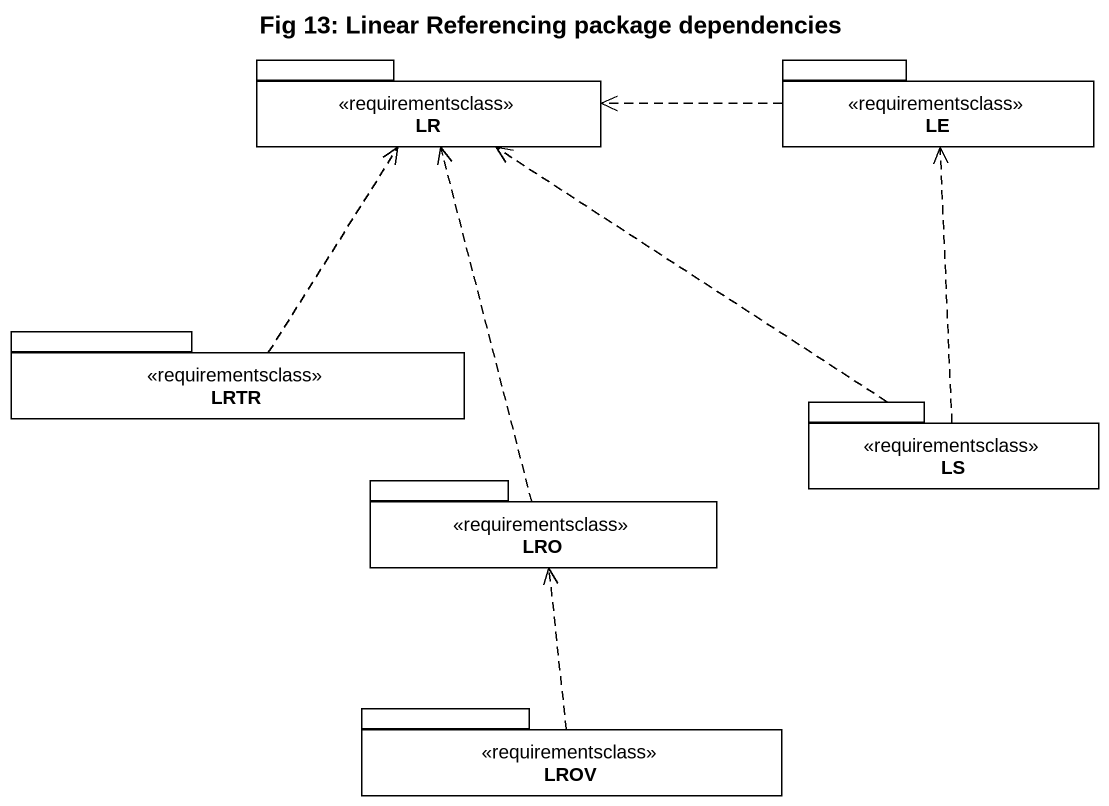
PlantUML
@startuml
title Fig 13: Linear Referencing package dependencies
package LR <<requirementsclass>> {
}
package LE <<requirementsclass>> {
}
package LRTR <<requirementsclass>> {
}
package LS <<requirementsclass>> {
}
package LRO <<requirementsclass>> {
}
package LROV <<requirementsclass>> {
}
LE .left.> LR
LRTR .up.> LR
LS .up.> LR
LS .up.> LE
LRO .up.> LR
LROV .up.> LRO
@enduml
